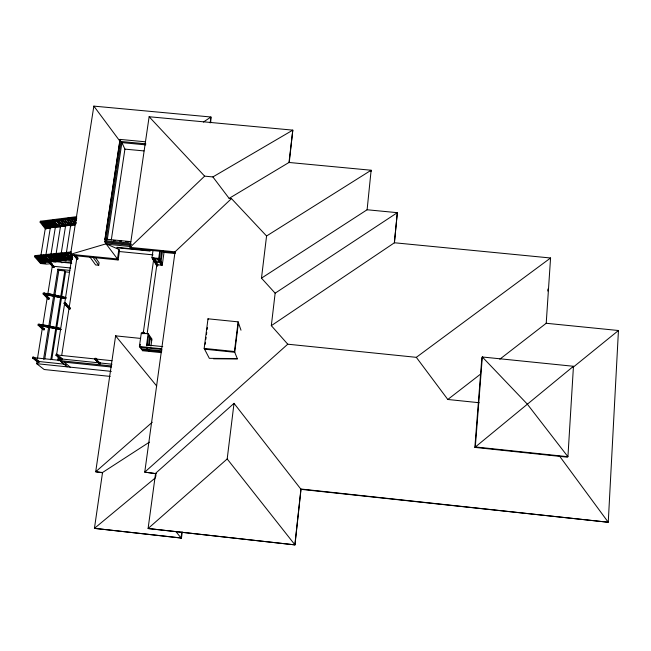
<?xml version="1.0" encoding="UTF-8"?>
<svg xmlns="http://www.w3.org/2000/svg" width="651" height="651" viewBox="0 0 651 651"><rect width="100%" height="100%" fill="white"/><g stroke="black" fill="none" stroke-linecap="round" stroke-linejoin="round"><path stroke-width="0.98" d="M499.813 359.206L546.213 323.278L618.45 330.513L608.254 522.248L301.022 489.34L234.026 403.343L155.581 473.31L148.094 528.522L294.976 544.879L301.022 489.34M547.784 291.021L547.922 289.02M546.213 323.278L550.567 257.991L394.433 242.766L271.321 325.663L287.758 344.2L416.323 357.334L550.567 257.991M474.856 447.4L481.862 357.733L482.334 356.992L573.458 366.277L567.924 456.717L567.176 457.148L474.856 447.4L573.458 366.277L572.701 366.985M371.021 171.449L371.135 170.236L288.987 162.465L229.128 198.384L212.885 176.934L204.634 176.144L149.128 116.741L130.037 247.38L130.615 248.373L175.501 252.808L175.046 251.823L130.037 247.38L204.634 176.144M394.343 242.782L397.33 212.674L367.099 209.76L261.482 278.148L275.145 293.186L271.321 325.663M394.433 242.766L397.33 212.674L275.145 293.186M367.099 209.858L371.135 170.236L266.568 235.996L261.482 278.148M288.987 162.465L292.804 130.135L149.128 116.741M289.231 162.685L292.804 130.135L212.885 176.934M294.976 544.879L148.094 528.522L227.191 458.947L234.026 403.343M213.536 358.799L237.444 358.986L234.441 351.516L238.12 321.854L208.003 318.803L204.162 348.407L209.329 358.343L237.273 358.563M238.412 322.709L234.751 352.281L204.56 349.172M205.195 344.257L205.456 342.288M205.838 339.334L206.09 337.373M206.473 334.419L206.725 332.449M207.108 329.496L207.368 327.534M181.759 532.282L181.027 537.946L181.466 538.1L182.247 532.062M155.703 476.67L155.971 474.669M210.151 122.949L210.948 117.009L93.858 106.121L70.568 254.313L117.465 258.968L118.116 259.977L71.35 255.33M210.729 122.307L210.948 117.009L203.405 122.046M147.126 333.947L156.793 265.201L153.677 259.334L143.358 332.295M148.68 334.435L147.102 345.657L146.573 344.94L148.151 333.694L141.308 332.995L139.395 346.495L142.699 350.726M156.565 265.746L157.672 265.86L157.819 264.786L154.393 258.301L153.27 258.187L153.115 259.277L156.134 264.941M157.819 264.786L162.229 265.226L158.722 258.431L159.715 251.4M160.341 251.319L159.21 259.375L154.726 258.927M148.518 345.168L149.649 337.137M160.406 260.319L161.651 251.416M149.356 345.103L150.332 338.105M161.041 261.556L162.563 250.708M150.942 346.088L151.927 339.033L148.151 333.694M162.229 265.226L164.019 252.409L163.141 250.619M153.823 261.222L151.976 257.763L152.969 250.733M140.347 344.346L139.949 347.195L161.904 349.457M152.48 258.707L152.635 257.617M142.992 333.857L142.789 332.238L143.928 332.352L144.978 333.817M143.928 332.352L143.773 333.475L142.634 333.361M157.672 265.86L154.238 259.391L154.393 258.301M149.413 442.143L102.541 472.504L94.436 528.352L181.466 538.1M100.425 362.721L100.278 363.763L99.229 363.649L94.908 358.913M106.072 243.832L118.881 249.431L117.465 258.968L106.072 243.832L70.568 254.313M118.116 259.977L119.524 250.464L118.881 249.431M107.26 239.78L121.9 142.618L145.751 144.872M111.297 239.975L124.919 149.12L121.9 142.618M99.229 363.649L94.843 359.328L95.005 358.27L96.071 358.375L97.316 359.621M100.278 363.763L95.909 359.433L96.071 358.375M89.708 256.706L95.632 264.949L98.716 265.258L99.098 262.752L95.664 257.869M130.786 243.189L105.983 240.748L104.925 239.096L119.996 139.404L145.002 141.763M130.957 246.591L106.284 244.149L104.713 241.716L115.479 170.448M115.78 168.446L120.028 140.339M105.983 240.748L120.964 141.479L119.996 139.404M61.723 355.308L76.81 258.48L74.385 255.29M68.965 308.875L69.999 308.981L70.162 307.964L65.295 302.658L64.246 302.552L64.083 303.586L68.355 308.216M76.395 258.553L77.762 259.106L77.917 258.113L76.167 255.794M72.481 224.538L72.863 224.131L72.481 224.538L68.493 218.866M67.354 259.033L63.318 253.475L62.927 253.89L67.354 259.033L62.927 253.89M51.795 359.45L65.596 271.882L64.799 270.93L58.834 270.328L57.874 269.188L43.536 359.271M72.676 257.682L69.291 252.84L72.733 257.308M76.452 220.486L74.832 217.67L76.509 220.119M69.096 258.854L69.478 258.447L69.096 258.854L65.352 253.63M74.548 224.278L74.93 223.863L74.548 224.278L70.91 218.549M66.801 218.72L70.813 224.392L65.246 259.977L71.358 260.579L70.463 259.44L71.236 254.5M55.962 355.308L57.028 355.422L62.089 359.8L61.048 359.686L55.962 355.308L56.132 354.25L57.198 354.364L58.639 355.617M71.171 258.642L71.553 258.235L71.171 258.642L67.126 253.442M72.253 254.891L64.774 302.609L66.662 304.668M57.028 355.422L57.198 354.364M69.999 308.981L65.133 303.7L65.295 302.658M57.841 360.076L58.305 357.09M58.671 360.744L59.143 357.733M111.362 371.379L67.118 366.839L59.843 360.621L60.152 358.611M75.972 257.267L76.281 255.265M64.978 219.843L68.697 225.018L64.4 219.037M58.818 259.912C60.242 259.863 54.863 256.51 54.619 254.777M64.294 225.571L60.266 219.582L64.62 225.531L64.351 225.213M60.226 259.521L65.686 225.197M44.732 359.116L58.834 270.328M60.86 259.7C62.284 259.651 56.922 256.299 56.686 254.557L56.751 254.183M66.337 225.319C67.728 225.287 62.423 221.478 62.268 219.68M68.827 218.817L68.55 218.492L72.806 224.497M62.911 259.489L63.293 259.082L62.911 259.489L59.095 254.297M61.17 254.077L65.295 259.244L61.821 254.435M66.475 218.769L70.43 224.798L70.813 224.392M50.794 359.743L64.799 270.93M54.188 226.882C55.604 226.825 50.192 223.171 49.981 221.324L54.505 226.849M38.922 362.371L33.583 358.164L33.746 357.139L32.713 357.033L32.55 358.058L37.904 362.265L38.922 362.371L39.084 361.362L33.746 357.139M54.114 267.333L49.142 261.499L49.305 260.506L48.288 260.408L48.133 261.393L53.122 267.235L54.114 267.333L54.269 266.357M61.275 329.561L39.296 325.394L39.263 324.206L38.238 324.1L38.075 325.118L43.121 329.715L44.122 329.821L44.284 328.82L40.362 325.215M66.133 298.589L44.309 294.219L44.284 293.023L43.267 292.917L43.104 293.918L48.028 299.029L49.028 299.126L49.191 298.15L44.716 293.471L44.553 294.472L49.028 299.126M50.501 255.216L55.075 260.294L50.558 254.842M39.296 325.394L39.263 324.206M44.309 294.219L44.284 293.023M49.997 260.546L55.473 226.491M56.206 226.597C57.605 226.556 52.186 222.797 52.015 221.023M51.087 260.343L50.705 260.742L51.087 260.343L46.465 255.282M52.731 260.538C54.147 260.481 48.703 257.153 48.451 255.436M58.216 226.345C59.623 226.304 54.22 222.536 54.057 220.754M110.141 376.4L44.17 369.516L36.651 363.673L37.131 360.67M37.449 358.668L52.349 265.698M43.389 325.809L43.552 324.8L60.437 328.348M48.386 294.626L48.548 293.625L44.471 293.219M43.121 329.715L43.275 328.722L40.403 326.078M48.028 299.029L48.19 298.044L49.191 298.15M53.122 267.235L53.276 266.259L70.723 267.992M54.749 260.327L55.132 259.928L50.884 254.81M56.157 220.119L60.242 226.092L60.616 225.685L54.936 261.027L55.872 262.15M61.186 259.668L57.076 254.142L61.243 259.293M56.783 260.115C58.199 260.066 52.804 256.722 52.56 254.997L52.886 254.964M62.268 225.832C63.668 225.799 58.305 222.007 58.151 220.217M40.061 260.612L45.253 228.729L40.15 222.235L40.305 221.25L76.753 216.677M36.611 256.82L40.517 261.271L40.354 262.247L48.361 261.425M40.696 261.775C42.12 261.702 36.546 258.414 36.277 256.738M46.221 227.866C47.792 227.866 41.241 223.594 42.225 222.308M50.42 227.134L44.773 262.068L45.733 263.183L40.744 262.687L40.899 261.71M45.253 228.729L46.245 228.826L46.4 227.866M42.689 261.572C44.113 261.499 38.555 258.203 38.287 256.518L38.352 256.152M48.207 227.614C49.606 227.565 44.097 223.83 43.918 222.089L44.292 221.682L48.573 227.215M48.687 260.978L44.431 255.501M49.004 260.945L44.748 255.461L48.752 260.579M44.683 261.36C46.286 261.36 39.687 257.503 40.631 256.274M50.192 227.362C51.771 227.37 45.261 223.073 46.254 221.779M46.685 261.157C48.109 261.1 42.592 257.788 42.339 256.087M52.194 227.109C53.594 227.061 48.133 223.317 47.954 221.56M50.526 263.728L46.538 264.103L40.557 263.509L34.495 256.64L34.658 255.656L71.211 251.929M40.15 222.235L41.159 222.333L41.314 221.356L41.615 221.731M42.999 261.539L38.669 256.112L43.064 261.173M48.516 227.573L44.292 221.682M266.568 235.996L231.479 198.612L175.046 251.823L144.75 472.138L156.11 473.668L144.75 472.138L287.758 344.2M152.244 422.247L95.705 471.763L102.223 472.74M155.491 477.753L94.436 528.352L181.027 537.946L176.152 531.851M573.433 367.009L618.45 330.513M416.323 357.334L447.807 399.478L480.609 374.073M47.515 220.958L49.484 220.697M52.43 220.307L54.399 220.046M57.353 219.664L59.314 219.403M62.268 219.013L64.237 218.752M67.183 218.37L69.152 218.109M72.106 217.719L74.076 217.458M41.159 222.333L76.598 217.678M49.981 221.324L50.363 220.884L54.57 226.45M56.425 220.445L60.242 226.092M60.209 219.948L60.592 219.533L64.62 225.531M64.335 219.411L64.726 218.996L68.697 225.018M66.744 219.094L70.43 224.798M74.775 218.044L75.166 217.621L76.281 219.257M41.452 222.707L76.867 218.077M75.882 223.448L45.928 227.256L45.765 228.216L75.728 224.424M46.034 227.394L74.979 223.716M45.871 228.355L74.824 224.693M37.953 255.892L35.675 255.753L35.512 256.746L40.744 262.687M41.9 255.469L43.869 255.257M47.816 254.834L50.77 254.517M53.732 254.199L56.686 253.882M59.648 253.565L62.61 253.247M65.564 252.93L68.526 252.612M71.049 252.946L34.495 256.64M46.726 255.623L51.03 260.709M69.226 253.215L69.624 252.8L72.489 256.527M35.821 257.088L71.325 253.304M71.439 257.934L40.403 261.141L40.248 262.117L72.285 258.829M40.517 261.271L50.526 260.237M52.528 260.034L62.537 259M64.539 258.789L71.545 258.065M52.365 261.01L72.391 258.96M61.503 262.695L71.48 261.759M120.964 141.479L145.857 143.83M124.919 149.12L143.969 150.918M229.128 198.384L231.479 198.612M72.871 224.741L74.889 224.937M67.696 225.392L71.732 225.791M62.569 226.043L65.58 226.336M56.474 226.589L60.47 226.979M52.414 227.329L55.4 227.622M47.393 227.964L50.371 228.257M104.925 239.096L130.843 241.651M113.331 240.382L115.349 240.577M119.402 240.976L121.42 241.179M125.472 241.578L128.507 241.871M104.713 241.716L131.575 244.361M105.446 242.856L130.42 245.321M164.019 252.409L175.038 253.499M118.856 251.481L153.042 254.866M151.976 257.763L158.722 258.431M153.115 259.277L154.238 259.391M155.792 260.953L159.137 261.287M156.452 262.19L159.78 262.524M76.891 258.008L77.917 258.113M70.463 259.44L72.212 259.619M54.936 261.027L60.991 261.637L60.071 260.506L66.158 261.108L65.246 259.977M71.748 263.248L49.224 261.002L53.724 266.3M48.133 261.393L49.142 261.499M52.853 261.848L54.863 262.052M44.773 262.068L49.785 262.573M57.874 269.188L69.869 270.393M65.596 271.882L69.559 272.281M44.716 293.471L48.792 293.886M43.104 293.918L44.122 294.024M44.553 294.472L65.425 298.63M64.083 303.586L65.133 303.7M69.128 307.858L70.162 307.964M39.459 324.377L43.552 324.8M40.525 324.694L60.055 328.446M38.075 325.118L39.101 325.215M140.649 338.422L115.609 335.859L95.705 471.763L102.541 472.504M43.275 328.722L44.284 328.82M204.162 348.407L234.441 351.516M146.573 344.94L162.734 346.601M139.395 346.495L161.415 348.757M141.129 348.716L161.944 350.856M141.845 349.636L161.594 351.67M142.553 350.71L161.358 352.647M111.964 360.695L57.093 355.007L61.682 358.986L112.029 364.21M94.843 359.328L95.909 359.433M447.807 399.478L479.169 402.725M60.576 360.442L33.665 357.651L38.499 361.468L63.993 364.121M59.843 360.621L111.231 365.952M32.55 358.058L33.583 358.164M61.267 361.834L111.427 367.042M36.651 363.673L67.118 366.839M60.852 329.65L39.54 325.622L44.122 329.821M48.548 293.625L66.288 297.597M49.777 294.106L65.58 297.637M64.954 364.031L66.337 365.219M64.384 362.159L70.162 367.156M58.191 355.641L56.661 354.307L64.612 303.643L69.03 308.436M60.087 356.878L62.252 358.758M95.974 359.026L100.335 363.356M67.924 306.043L69.185 307.418M37.286 257.055L41.07 261.376M36.594 256.706L41.013 261.743M40.37 255.933L45 261.328M40.688 255.9L45.057 260.961M42.657 256.055L47.002 261.124M43.34 256.404L47.059 260.758M49.305 260.506L52.406 264.168M48.776 255.404L53.048 260.506M116.212 336.575L115.609 335.859L156.704 386.035M49.443 255.753L53.105 260.131M52.943 254.59L57.166 259.716M52.617 254.622L57.109 260.083M54.944 254.744L59.143 259.879M55.604 255.102L59.2 259.505M58.826 253.955L63.237 259.456M59.151 253.923L63.293 259.082M60.844 254.11L64.97 259.277M227.191 458.947L294.862 544.732L300.933 489.023L608.254 522.248L559.665 456.245M65.417 253.255L69.478 258.447M40.305 221.25L46.245 228.826M65.084 253.288L69.421 258.821M42.282 221.942L46.587 227.468M41.965 221.983L46.53 227.826M68.095 253.768L71.553 258.235M67.452 253.41L71.496 258.61M46.311 221.413L50.566 226.963M45.993 221.454L50.509 227.321M48.939 221.942L52.568 226.703M48.272 221.519L52.511 227.069M74.588 256.185L76.289 258.423M74.841 255.265L77.762 259.106M146.255 347.195L149.437 351.418M52.072 220.656L56.523 226.564M52.991 221.413L56.58 226.198M93.858 106.121L120.085 141.413M54.114 220.388L58.533 226.304M56.482 220.079L60.616 225.685M58.476 220.176L62.586 225.791M59.119 220.608L62.642 225.425M141.308 332.995L141.853 333.735M63.237 220.071L66.711 224.912M62.594 219.639L66.654 225.279M92.979 257.178L98.716 265.258M148.518 335.558L151.773 340.131M68.884 218.451L72.863 224.131M70.975 218.175L74.93 223.863M70.642 218.215L74.873 224.237M73.01 218.272L76.11 222.829M72.676 218.313L76.053 223.203M73.628 218.712L75.874 221.975M153.27 258.187L153.603 258.821M158.087 259.261L161.131 265.12M159.365 258.284L162.384 264.16M208.003 318.803L208.385 319.657M238.12 321.854L240.992 330.203M482.334 356.992L475.311 446.936L567.924 456.717L527.172 403.962L482.334 356.992M149.901 250.57L116.854 247.299L117.107 247.771L150.153 251.042L149.901 250.57"/></g></svg>
